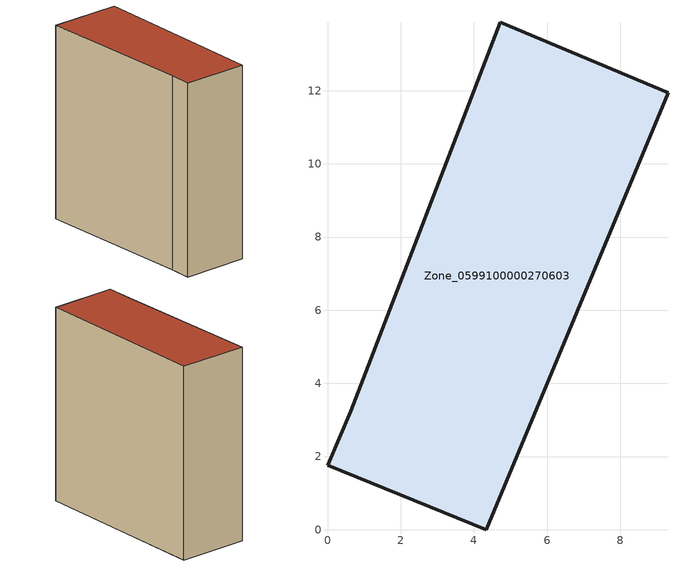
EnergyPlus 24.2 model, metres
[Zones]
Zone_0599100000270603
 floor ground (C_G): 0,1.76 0.64,3.23 4.73,13.87 9.31,11.95 4.33,0 z0
 wall outside (C_F): 0.64,3.23 0,1.76 4.33,0 9.31,11.95 4.73,13.87 0.64,3.23 z0:13.76
 roof outside (C_R): 4.33,0 9.31,11.95 4.73,13.87 0.64,3.23 0,1.76 z13.76
[BUILDING]
Pand.0599100000270603: North Axis=0; Terrain=City; Loads Convergence Tolerance Value=0.04; Temperature Convergence Tolerance Value=0.4; Solar Distribution=FullExterior; Maximum Number of Warmup Days=25; Minimum Number of Warmup Days=1
[Site:Location]
Rotterdam.The.Hague.AP_ZH_NLD Design_Conditions: Latitude=51.96; Longitude=4.45; Time Zone=1; Elevation=-4.5
[SITE:GROUNDTEMPERATURE:BUILDINGSURFACE]
18, 18, 18, 18, 18, 18, 18, 18, 18, 18, 18, 18
[MATERIAL] Thermal Absorptance=0.9; Solar Absorptance=0.7; Visible Absorptance=0.7
Name | Roughness | Thickness | Conductivity | Density | Specific Heat
G.TI.1946 | MediumSmooth | 0.15 | 1 | 540 | 1210
F.TI.1946 | Rough | 0.3 | 0.857143 | 1920 | 840
R.TI.1946 | MediumRough | 0.2 | 0.1 | 1500 | 1000
[CONSTRUCTION]
C_G: G.TI.1946
C_F: F.TI.1946
C_R: R.TI.1946
[ZONE]
Zone_0599100000270603: Type=1; Multiplier=1; Ceiling Height=Autocalculate; Volume=Autocalculate; Floor Area=autocalculate; Part of Total Floor Area=Yes
[ZONEINFILTRATION:DESIGNFLOWRATE]
Infil_Zone_0599100000270603: Zone or ZoneList or Space or SpaceList=Zone_0599100000270603; Schedule=AlwaysOn; Design Flow Rate Calculation Method=Flow/Area; Flow Rate per Floor Area=0.003; Constant Term Coefficient=1; Temperature Term Coefficient=0; Velocity Term Coefficient=0; Velocity Squared Term Coefficient=0
[HVACTEMPLATE:ZONE:IDEALLOADSAIRSYSTEM]
Zone_0599100000270603: Maximum Heating Supply Air Temperature=50; Minimum Cooling Supply Air Temperature=13; Maximum Heating Supply Air Humidity Ratio=0.0156; Minimum Cooling Supply Air Humidity Ratio=0.0077; Heating Limit=NoLimit; Cooling Limit=NoLimit; Dehumidification Control Type=ConstantSensibleHeatRatio; Cooling Sensible Heat Ratio=0.7; Dehumidification Setpoint=60; Humidification Control Type=None; Humidification Setpoint=30; Outdoor Air Method=None; Outdoor Air Flow Rate per Person=0.00944; Outdoor Air Flow Rate per Zone Floor Area=0; Outdoor Air Flow Rate per Zone=0; Demand Controlled Ventilation Type=None; Outdoor Air Economizer Type=NoEconomizer; Heat Recovery Type=None; Sensible Heat Recovery Effectiveness=0.7; Latent Heat Recovery Effectiveness=0.65
[ZONECONTROL:THERMOSTAT]
ThermostatControl_Zone_0599100000270603: Zone or ZoneList=Zone_0599100000270603; Control Type Schedule=DualSetpointControlType; Control 1=Thermostat_Zone_0599100000270603; Temperature Difference Between Cutout And Setpoint=0
[THERMOSTATSETPOINT:DUALSETPOINT]
Thermostat_Zone_0599100000270603: Heating Setpoint Temperature Schedule=HeatingSetpoint_Zone_0599100000270603; Cooling Setpoint Temperature Schedule=CoolingSetpoint_Zone_0599100000270603
[SCHEDULE:COMPACT]
HeatingSetpoint_Zone_0599100000270603: Through: 12/31, For: AllDays, Until: 24:00, 21
CoolingSetpoint_Zone_0599100000270603: Through: 12/31, For: AllDays, Until: 24:00, 24
DualSetpointControlType: Through: 12/31, For: AllDays, Until: 24:00, 4
AlwaysOn: Through: 12/31, For: AllDays, Until: 24:00, 1
